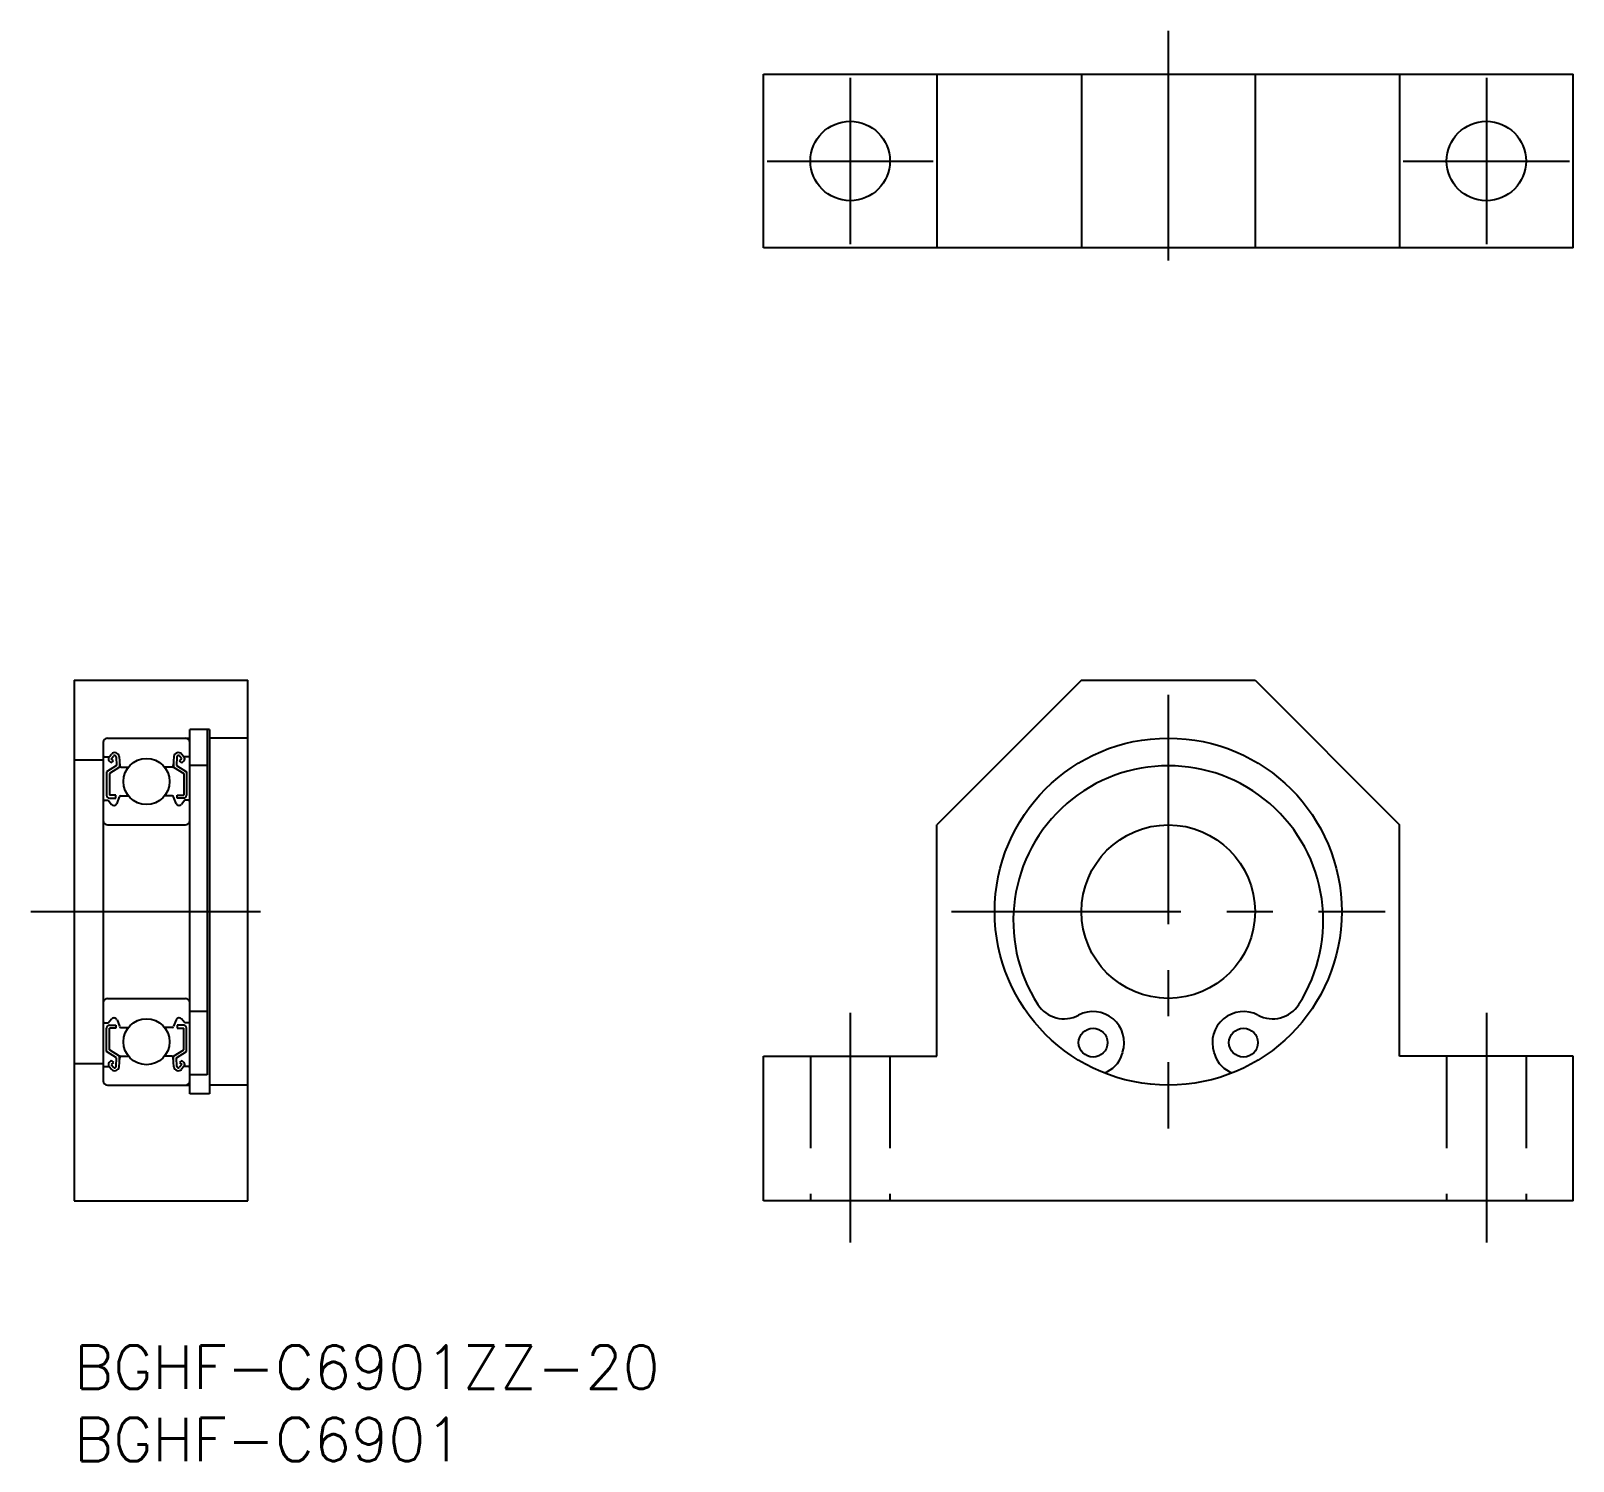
# Model space of a CAD drawing. Extents: x -3 to 104, y -8 to 91.
import ezdxf

# ---------------------------------------------------------------- set-up
doc = ezdxf.new("R2010")
doc.units = 0
doc.header["$LTSCALE"] = 0.5
doc.linetypes.add('CENTER', pattern=[50.8, 31.75, -6.35, 6.35, -6.35])
doc.linetypes.add('DASHED', pattern=[19.05, 12.7, -6.35])
for name, color, linetype in [('MSM_CENTER', 1, 'CENTER'), ('MSM_CONTINUOUS', 7, 'CONTINUOUS'), ('MSM_DASHED', 4, 'DASHED'), ('MSM_PART_NUMBER', 7, 'CONTINUOUS')]:
    doc.layers.add(name, color=color, linetype=linetype)
doc.styles.get("Standard").update_dxf_attribs({"font": 'txt.shx', "height": 3, "bigfont": 'bigfont.shx'})

msp = doc.modelspace()

# ---------------------------------------------------------------- linework, layer by layer
at = {"layer": 'MSM_CENTER'}
for p, q in [((75.67, 90.91), (75.67, 72.91)), ((53.67, 87.66), (53.67, 76.16)), ((97.67, 87.66), (97.67, 76.16)), ((47.92, 81.91), (59.42, 81.91)), ((91.92, 81.91), (103.42, 81.91)), ((75.67, 45), (75.67, 15)), ((-3, 30), (15, 30)), ((60.67, 30), (90.67, 30)), ((53.67, 23), (53.67, 7)), ((97.67, 23), (97.67, 7))]:
    msp.add_line(p, q, dxfattribs=at)
at = {"layer": 'MSM_CONTINUOUS'}
for p, q in [((47.67, 87.91), (103.67, 87.91)), ((47.67, 75.91), (47.67, 87.91)), ((59.67, 87.91), (59.67, 75.91)), ((69.67, 87.91), (69.67, 75.91)), ((81.67, 87.91), (81.67, 75.91)), ((91.67, 87.91), (91.67, 75.91)), ((103.67, 75.91), (103.67, 87.91)), ((103.67, 75.91), (47.67, 75.91)), ((0, 46), (0, 10)), ((0, 46), (12, 46)), ((12, 10), (12, 46)), ((69.67, 46), (59.67, 36)), ((69.67, 46), (81.67, 46)), ((81.67, 46), (91.67, 36)), ((2, 41.7), (2, 18.3)), ((2.3, 42), (8, 42)), ((8, 17.4), (8, 42.6)), ((9.35, 42.6), (8, 42.6)), ((9.2, 42.6, -0.5), (9.2, 18.72, -0.5)), ((9.35, 42.6, -0.5), (9.35, 17.4, -0.5)), ((12, 42, -0.5), (9.35, 42, -0.5)), ((2.1, 40.7), (2.41, 40.7)), ((2.41, 40.7), (2.57, 40.89)), ((2.56, 40.57), (2.72, 40.76)), ((2.71, 40.43), (2.56, 40.57)), ((2.9, 40.7), (2.93, 40.1)), ((3.1, 40.72), (3.15, 40.09)), ((6.9, 40.72), (6.85, 40.09)), ((7.1, 40.7), (7.07, 40.1)), ((7.44, 40.57), (7.28, 40.76)), ((7.29, 40.43), (7.44, 40.57)), ((7.59, 40.7), (7.43, 40.89)), ((7.9, 40.7), (7.59, 40.7)), ((0, 40.5), (2, 40.5)), ((2.93, 40.1), (2.23, 39.66)), ((2.23, 39.66), (2.23, 38.05)), ((2.56, 40.29), (2.42, 40.43)), ((3.13, 39.99), (2.43, 39.55)), ((2.43, 39.55), (2.43, 38.05)), ((2.56, 40.29), (2.71, 40.43)), ((3.13, 40.33), (3.13, 39.99)), ((3.25, 40), (3.77, 40)), ((6.75, 40), (6.23, 40)), ((6.87, 40.33), (6.87, 39.99)), ((6.87, 39.99), (7.57, 39.55)), ((7.07, 40.1), (7.77, 39.66)), ((7.44, 40.29), (7.29, 40.43)), ((7.44, 40.29), (7.58, 40.43)), ((7.57, 39.55), (7.57, 38.05)), ((7.77, 39.66), (7.77, 38.05)), ((9.2, 40.1), (8, 40.1)), ((2.1, 37.7), (2.35, 37.7)), ((2.35, 37.7), (2.58, 37.42)), ((2.88, 38.05), (2.43, 38.05)), ((2.43, 37.85), (2.88, 37.85)), ((2.74, 37.35), (2.77, 37.35)), ((2.88, 37.85), (2.88, 38.05)), ((2.96, 37.48), (3.13, 37.93)), ((3.22, 38), (3.77, 38)), ((6.78, 38), (6.23, 38)), ((7.04, 37.48), (6.87, 37.93)), ((7.12, 38.05), (7.57, 38.05)), ((7.12, 37.85), (7.12, 38.05)), ((7.57, 37.85), (7.12, 37.85)), ((7.26, 37.35), (7.23, 37.35)), ((7.65, 37.7), (7.42, 37.42)), ((7.9, 37.7), (7.65, 37.7)), ((2.3, 36), (7.7, 36)), ((59.67, 20), (59.67, 36)), ((91.67, 20), (91.67, 36)), ((2.3, 24), (7.7, 24)), ((2.35, 22.3), (2.58, 22.58)), ((2.74, 22.65), (2.77, 22.65)), ((2.96, 22.52), (3.13, 22.07)), ((7.04, 22.52), (6.87, 22.07)), ((7.26, 22.65), (7.23, 22.65)), ((7.65, 22.3), (7.42, 22.58)), ((9.2, 23.09), (8, 23.09)), ((2.1, 22.3), (2.35, 22.3)), ((2.23, 20.34), (2.23, 21.95)), ((2.43, 22.15), (2.88, 22.15)), ((2.43, 20.45), (2.43, 21.95)), ((2.88, 21.95), (2.43, 21.95)), ((2.88, 22.15), (2.88, 21.95)), ((3.22, 22), (3.77, 22)), ((6.78, 22), (6.23, 22)), ((7.57, 22.15), (7.12, 22.15)), ((7.12, 22.15), (7.12, 21.95)), ((7.12, 21.95), (7.57, 21.95)), ((7.57, 20.45), (7.57, 21.95)), ((7.9, 22.3), (7.65, 22.3)), ((7.77, 20.34), (7.77, 21.95)), ((2.93, 19.9), (2.23, 20.34)), ((3.13, 20.01), (2.43, 20.45)), ((6.87, 20.01), (7.57, 20.45)), ((7.07, 19.9), (7.77, 20.34)), ((72.46, 20.1), (72.52, 20.27)), ((78.83, 20.27), (78.89, 20.1)), ((0, 19.5), (2, 19.5)), ((2.1, 19.3), (2.41, 19.3)), ((2.41, 19.3), (2.57, 19.11)), ((2.56, 19.71), (2.42, 19.57)), ((2.56, 19.71), (2.71, 19.57)), ((2.71, 19.57), (2.56, 19.43)), ((2.56, 19.43), (2.72, 19.24)), ((2.9, 19.3), (2.93, 19.9)), ((3.1, 19.28), (3.15, 19.91)), ((3.13, 19.67), (3.13, 20.01)), ((3.25, 20), (3.77, 20)), ((6.75, 20), (6.23, 20)), ((6.9, 19.28), (6.85, 19.91)), ((6.87, 19.67), (6.87, 20.01)), ((7.1, 19.3), (7.07, 19.9)), ((7.44, 19.43), (7.28, 19.24)), ((7.44, 19.71), (7.29, 19.57)), ((7.29, 19.57), (7.44, 19.43)), ((7.59, 19.3), (7.43, 19.11)), ((7.44, 19.71), (7.58, 19.57)), ((7.9, 19.3), (7.59, 19.3)), ((47.67, 10), (47.67, 20)), ((47.67, 20), (59.67, 20)), ((103.67, 20), (91.67, 20)), ((103.67, 10), (103.67, 20)), ((9.2, 18.72), (8, 18.72)), ((2.3, 18), (8, 18)), ((9.35, 17.4), (8, 17.4)), ((12, 18, -0.5), (9.35, 18, -0.5)), ((0, 10), (12, 10)), ((103.67, 10), (47.67, 10))]:
    msp.add_line(p, q, dxfattribs=at)
for centre, radius in [((53.67, 81.91), 2.75), ((97.67, 81.91), 2.75), ((75.67, 30), 12), ((5, 39), 1.59), ((75.67, 30), 6), ((5, 21), 1.59), ((70.47, 20.94), 1), ((80.87, 20.94), 1)]:
    msp.add_circle(centre, radius, dxfattribs=at)
for centre, radius, start, end in [((2.3, 41.7), 0.3, 90, 180), ((7.7, 41.7), 0.3, 0, 90), ((2.1, 40.8), 0.1, 180, 270), ((2.56, 40.57), 0.2, 139.9921, 224.998), ((2.8, 40.7), 0.3, 4.935, 139.9921), ((2.8, 40.7), 0.1, 3.0864, 139.9628), ((7.2, 40.7), 0.3, 40.0079, 175.065), ((7.2, 40.7), 0.1, 40.0372, 176.9136), ((7.44, 40.57), 0.2, 315.002, 40.0079), ((7.9, 40.8), 0.1, 270, 0), ((3.25, 40.1), 0.1, 184.935, 269.9989), ((6.75, 40.1), 0.1, 270.0011, 355.065), ((75.67, 29.37), 10.72, 327.2488, 212.7512), ((2.1, 37.6), 0.1, 90, 180), ((2.43, 38.05), 0.2, 180, 270), ((2.74, 37.55), 0.2, 219.9863, 270), ((2.77, 37.55), 0.2, 270, 340.0584), ((3.22, 37.9), 0.1, 89.999, 160.0584), ((6.78, 37.9), 0.1, 19.9416, 90.001), ((7.23, 37.55), 0.2, 199.9416, 270), ((7.26, 37.55), 0.2, 270, 320.0137), ((7.57, 38.05), 0.2, 270, 0), ((7.9, 37.6), 0.1, 0, 90), ((2.3, 36.3), 0.3, 180, 270), ((7.7, 36.3), 0.3, 270, 0), ((2.3, 23.7), 0.3, 90, 180), ((7.7, 23.7), 0.3, 0, 90), ((68.46, 24.74), 2.15, 212.7512, 297.8957), ((82.89, 24.74), 2.15, 242.1043, 327.2488), ((2.74, 22.45), 0.2, 90, 140.0137), ((2.77, 22.45), 0.2, 19.9416, 90), ((7.23, 22.45), 0.2, 90, 160.0584), ((7.26, 22.45), 0.2, 39.9863, 90), ((70.47, 20.94), 2.15, 342.0311, 117.8957), ((80.87, 20.94), 2.15, 62.1043, 197.9689), ((2.1, 22.4), 0.1, 180, 270), ((2.43, 21.95), 0.2, 90, 180), ((3.22, 22.1), 0.1, 199.9416, 270.001), ((6.78, 22.1), 0.1, 269.999, 340.0584), ((7.57, 21.95), 0.2, 0, 90), ((7.9, 22.4), 0.1, 270, 0), ((2.1, 19.2), 0.1, 90, 180), ((2.56, 19.43), 0.2, 135.002, 220.0079), ((2.8, 19.3), 0.3, 220.0079, 355.065), ((2.8, 19.3), 0.1, 220.0372, 356.9136), ((3.25, 19.9), 0.1, 90.0011, 175.065), ((6.75, 19.9), 0.1, 4.935, 89.9989), ((7.2, 19.3), 0.3, 184.935, 319.9921), ((7.2, 19.3), 0.1, 183.0864, 319.9628), ((7.44, 19.43), 0.2, 319.9921, 44.998), ((7.9, 19.2), 0.1, 0, 90), ((70.56, 20.72), 2, 290.4713, 342.0311), ((80.79, 20.72), 2, 197.9689, 249.5287), ((2.3, 18.3), 0.3, 180, 270), ((7.7, 18.3), 0.3, 270, 0)]:
    msp.add_arc(centre, radius, start, end, dxfattribs=at)
at = {"layer": 'MSM_DASHED'}
for p, q in [((50.92, 20), (50.92, 10)), ((56.42, 20), (56.42, 10)), ((94.92, 20), (94.92, 10)), ((100.42, 20), (100.42, 10))]:
    msp.add_line(p, q, dxfattribs=at)

# ---------------------------------------------------------------- texts
at = {"layer": 'MSM_PART_NUMBER'}
for s, p in [('BGHF-C6901ZZ-20', (0, -3)), ('BGHF-C6901', (0, -8))]:
    msp.add_text(s, height=3, dxfattribs=at).set_placement(p)

doc.saveas('drawing.dxf')
